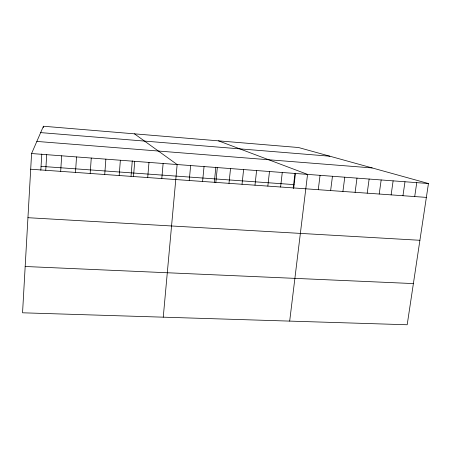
<?xml version="1.0" encoding="UTF-8"?>
<svg xmlns="http://www.w3.org/2000/svg" width="451" height="451" viewBox="0 0 451 451"><rect width="100%" height="100%" fill="white"/><g stroke="black" fill="none" stroke-linecap="round" stroke-linejoin="round"><path stroke-width="0.68" d="M31.581 153.537L22.55 312.797L407.191 324.759L428.45 183.529L298.539 147.528L43.431 126.241L31.581 153.537L428.45 183.529M40.827 170.23L41.791 153.988M43.347 127.639L43.431 126.241M45.748 170.298L46.69 154.682M60.682 171.363L61.674 155.815M75.486 172.417L76.529 156.937M90.172 173.46L91.26 158.047M104.733 174.498L105.872 159.152M119.177 175.524L120.361 160.246M131.038 176.296L132.278 160.832M133.496 176.544L134.731 161.334M147.708 177.553L148.982 162.411M161.796 178.557L163.121 163.476M163.256 317.171L177.142 164.536L134.449 133.84M189.234 180.513L190.643 165.556M202.589 181.46L204.044 166.571M214.326 182.227L215.837 167.158M215.843 182.407L217.331 167.575M228.99 183.343L230.523 168.573M242.04 184.267L243.608 169.559M254.99 185.192L256.596 170.54M267.838 186.105L269.484 171.515M280.59 187.013L282.27 172.479M293.24 187.915L294.96 173.438M293.657 188.529L295.484 173.178M289.683 321.101L307.554 174.39L218.47 140.847M318.265 189.696L320.058 175.338M330.634 190.576L332.46 176.273M342.912 191.45L344.773 177.204M355.1 192.318L356.995 178.128M367.199 193.175L369.127 179.047M379.206 194.031L381.168 179.955M391.124 194.883L393.12 180.857M402.957 195.723L404.981 181.753M414.706 196.557L416.758 182.644M25.177 266.496L413.387 283.583M27.945 217.698L419.904 240.287M41.058 166.351L294.125 184.622M30.696 169.226L426.364 197.386M36.841 141.428L372.193 167.941M40.669 132.611L329.856 156.209"/></g></svg>
